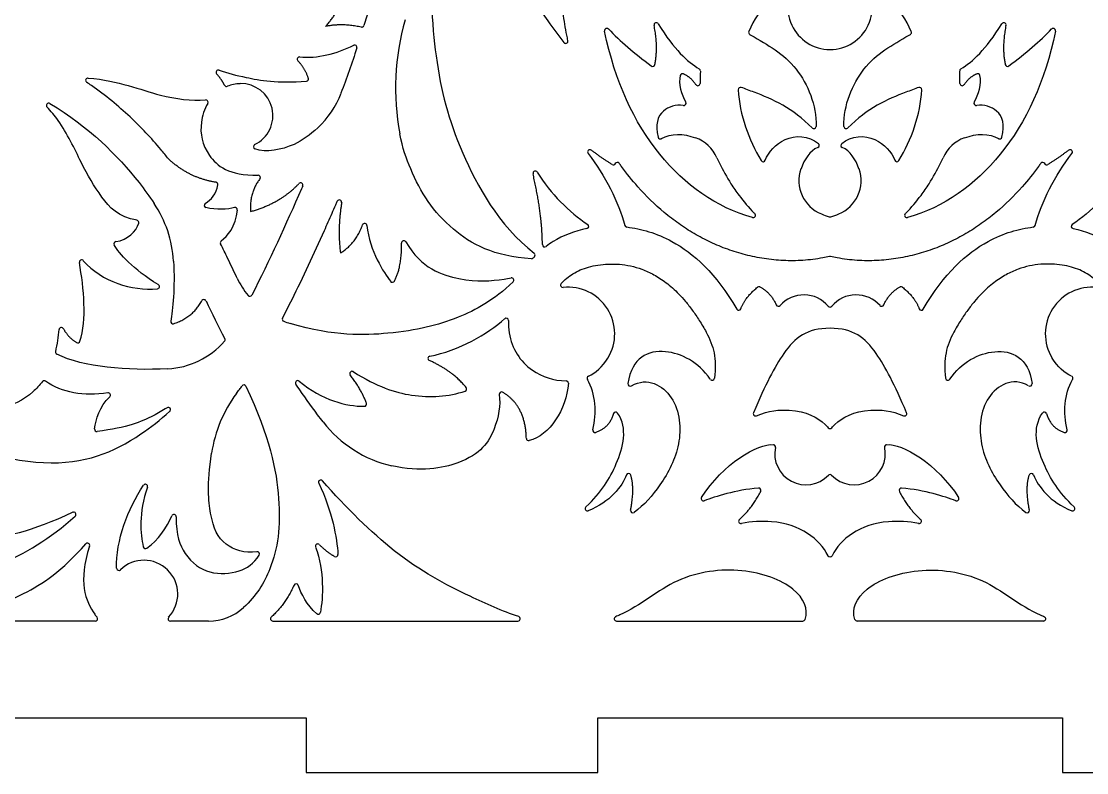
# Model space of a CAD drawing. Header units: millimetres. Extents: x -254 to 403, y -359 to 324.
# Drawn here: x -88.8 to 28.2, y -359 to -276.6 of the extents above; entities that cross this region are included whole.
import ezdxf

# ---------------------------------------------------------------- set-up
doc = ezdxf.new("R2010")
doc.units = ezdxf.units.MM
doc.header["$MEASUREMENT"] = 0
doc.layers.add('Layer 03', color=5, linetype='Continuous')

msp = doc.modelspace()

# ---------------------------------------------------------------- linework, layer by layer
at = {"layer": 'Layer 03'}
for p, q in [((-80.63, -342.37), (-95.74, -342.37)), ((-68.2, -342.37), (-72.4, -342.37)), ((-61.17, -342.37), (-34.25, -342.37)), ((-23.43, -342.37), (-2.97, -342.37)), ((23.43, -342.37), (2.97, -342.37)), ((-95, -353), (-57.5, -353)), ((-57.5, -353), (-57.5, -359)), ((-25.5, -359), (-25.5, -353)), ((-25.5, -353), (25.5, -353)), ((25.5, -353), (25.5, -359)), ((-57.5, -359), (-25.5, -359)), ((25.5, -359), (57.5, -359))]:
    msp.add_line(p, q, dxfattribs=at)
for centre, radius, start, end in [((0, -275.04), 4.63, 139.7104, 270), ((0, -275.04), 4.63, 270, 40.2896), ((-51.39, -276.98), 0.249, 258.3328, 343.2455), ((-20.35, -283.91), 27.34, 164.1206, 190.5282), ((-19.07, -276.98), 0.249, 31.6936, 191.4395), ((19.07, -276.98), 0.249, 348.5605, 148.3064), ((-24.5, -277.6), 0.249, 44.3078, 191.5733), ((-8.69, -277.8), 0.249, 155.7653, 239.1553), ((8.69, -277.8), 0.249, 300.8447, 24.2347), ((24.5, -277.6), 0.249, 348.4267, 135.6922), ((-52.16, -279.43), 0.249, 341.8768, 116.6619), ((-29.01, -278.75), 0.249, 218.0479, 11.8542), ((-58.23, -280.74), 0.249, 84.6385, 225.7364), ((-19.47, -281.28), 0.249, 233.527, 348.375), ((-14.48, -282.01), 0.249, 356.2907, 58.427), ((14.48, -282.01), 0.249, 121.573, 183.7093), ((19.47, -281.28), 0.249, 191.625, 306.473), ((-81.45, -283.05), 0.249, 84.9684, 235.8781), ((-67.14, -282.17), 0.249, 70.1707, 221.3219), ((-57.49, -282.9), 0.249, 274.0861, 17.2976), ((-16.2, -282.58), 0.249, 65.927, 164.7219), ((16.2, -282.58), 0.249, 15.2781, 114.073), ((-66.24, -283.48), 0.249, 206.7432, 292.1518), ((-64.67, -286.93), 3.52, 295.5446, 91.1794), ((-14.51, -283.39), 0.249, 213.4383, 0.6245), ((-9.83, -284.07), 0.249, 69.9271, 183.5774), ((9.83, -284.07), 0.249, 356.4226, 110.0729), ((14.51, -283.39), 0.249, 179.3755, 326.5617), ((-68.52, -285.45), 0.249, 329.4012, 94.407), ((-63, -280.95), 9.97, 312.7727, 339.3597), ((-85.76, -285.82), 0.249, 59.1772, 223.7661), ((-16.05, -285.57), 0.249, 259.4618, 28.054), ((16.05, -285.57), 0.249, 151.946, 280.5382), ((-1.78, -288.11), 0.249, 224.2574, 358.554), ((1.78, -288.11), 0.249, 181.446, 315.7426), ((-18.63, -289.24), 0.249, 193.6468, 301.2504), ((-16.18, -293.24), 4.13, 24.1815, 69.8421), ((16.18, -293.24), 4.13, 110.1579, 155.8185), ((18.63, -289.24), 0.249, 238.7496, 346.3532), ((-63.04, -290.33), 0.249, 115.5446, 250.0047), ((-26.36, -290.91), 0.249, 53.1563, 217.4842), ((-1.44, -290.19), 0.249, 294.9871, 49.0276), ((1.44, -290.19), 0.249, 130.9724, 245.0129), ((26.36, -290.91), 0.249, 322.5158, 126.8437), ((-23.78, -292.08), 0.249, 237.7659, 333.8617), ((-23.34, -292.3), 0.249, 35.2235, 153.8617), ((-7.34, -291.73), 0.249, 211.4762, 338.7939), ((7.34, -291.73), 0.249, 201.2061, 328.5238), ((23.34, -292.3), 0.249, 26.1383, 144.7765), ((23.78, -292.08), 0.249, 206.1383, 302.2341), ((-62.77, -293.71), 0.249, 321.6064, 90.9324), ((-32.35, -293.25), 0.249, 31.4474, 192.8096), ((0.53, -294.06), 3.94, 160.65, 247.9042), ((-0.53, -294.06), 3.94, 292.0958, 19.35), ((-67.43, -294.49), 0.249, 351.6649, 81.2953), ((-58.11, -294.55), 0.249, 336.3564, 136.7913), ((-84.65, -303.62), 12.62, 3.3663, 34.0235), ((-68.44, -296.77), 0.249, 121.4789, 255.58), ((-65.3, -297.26), 0.249, 354.703, 104.5004), ((-53.85, -296.42), 0.249, 350.674, 156.3543), ((-8.44, -297.86), 0.249, 254.6959, 44.4622), ((0, -297.79), 0.249, 252.0629, 287.9371), ((8.44, -297.86), 0.249, 135.5378, 285.3041), ((-76.1, -298.66), 0.249, 343.2535, 80.6743), ((-51.07, -299), 0.249, 6.1784, 159.1622), ((-26.73, -299.07), 0.249, 281.2733, 55.784), ((-22.28, -298.9), 0.249, 195.0154, 263.344), ((22.28, -298.9), 0.249, 276.656, 344.9846), ((26.73, -299.07), 0.249, 124.216, 258.7267), ((-78.36, -300.99), 0.249, 97.5375, 211.2042), ((-66.67, -300.87), 0.249, 124.5462, 206.3341), ((-46.79, -300.9), 0.249, 30.188, 181.7027), ((-31.32, -301.08), 0.249, 180.0861, 306.949), ((-82.14, -303), 0.249, 41.7544, 190.058), ((-32.75, -302.37), 0.249, 266.9993, 317.3522), ((-32.62, -302.23), 0.249, 316.3184, 52.0195), ((0, -302.62), 0.249, 76.908, 103.092), ((-56.59, -300.7), 9.41, 205.5041, 219.2279), ((-48.03, -304.96), 0.249, 218.0975, 332.2007), ((-34.96, -304.98), 0.249, 313.8145, 100.8403), ((-73.85, -305.67), 0.249, 275.0917, 59.3932), ((-29.33, -305.52), 0.249, 137.3695, 276.0361), ((-28.76, -310.87), 5.13, 328.7811, 96.0361), ((-7.81, -305.94), 0.249, 63.2018, 128.9373), ((7.81, -305.94), 0.249, 51.0627, 116.7982), ((28.76, -310.87), 5.13, 83.9639, 211.2189), ((-68.72, -307.34), 0.249, 25.6012, 151.4227), ((-63.68, -306.49), 0.249, 219.2279, 332.7568), ((-2.87, -310.11), 3.52, 40.4288, 138.0007), ((2.87, -310.11), 3.52, 41.9993, 139.5712), ((-10.02, -308.03), 0.249, 210.2193, 340.0784), ((-5.67, -307.59), 0.249, 204.6387, 318.0007), ((0, -307.67), 0.249, 220.4288, 319.5712), ((5.67, -307.59), 0.249, 221.9993, 335.3613), ((10.02, -308.03), 0.249, 199.9216, 329.7807), ((-72.12, -309.51), 0.249, 170.3959, 288.0769), ((-59.87, -309.25), 0.249, 152.3924, 248.9894), ((-56.59, -300.7), 9.41, 248.9894, 253.6289), ((-35.54, -309.39), 0.249, 359.4786, 132.2026), ((-84.36, -310.42), 0.249, 28.9395, 175.6326), ((-82.57, -311.6), 0.249, 238.186, 341.8755), ((-73.14, -305.83), 8.88, 272.8379, 318.7836), ((-66.65, -311.52), 0.249, 318.7836, 27.572), ((-84.75, -312.89), 0.249, 166.7261, 244.1809), ((-43.88, -313.55), 0.249, 100.5024, 245.4599), ((-52.46, -315.22), 0.249, 57.7394, 217.5683), ((-26.42, -315.74), 0.249, 115.2306, 210.2226), ((26.42, -315.74), 0.249, 329.7774, 64.7694), ((-86.24, -316.25), 0.249, 54.2716, 142.4284), ((-64.33, -316.72), 0.249, 25.3216, 144.6522), ((-58.42, -316.24), 0.249, 49.9484, 214.0094), ((-40.13, -316.91), 0.249, 288.8194, 38.5756), ((-28.97, -316.27), 0.249, 355.5233, 89.3951), ((-21.93, -316.36), 0.249, 171.9295, 300.5045), ((-12.93, -315.7), 0.249, 214.8105, 353.061), ((12.93, -315.7), 0.249, 186.939, 325.1895), ((21.93, -316.36), 0.249, 239.4955, 8.0705), ((-79.23, -317.58), 0.249, 314.2582, 99.3415), ((-53.57, -326.07), 14.46, 143.2461, 171.529), ((-36.06, -317.49), 0.249, 60.1965, 188.9844), ((-72.63, -319.18), 0.249, 312.2931, 122.8333), ((-51.11, -318.56), 0.249, 270.1372, 21.0743), ((-23.52, -319.69), 0.249, 34.2195, 162.9374), ((-8.17, -319.62), 0.249, 156.8735, 293.4117), ((8.17, -319.62), 0.249, 246.5883, 23.1265), ((23.52, -319.69), 0.249, 17.0626, 145.7805), ((-80.47, -321.33), 0.249, 171.733, 276.904), ((-45.19, -312.47), 13.19, 217.6536, 257.2877), ((-25.79, -321.44), 0.249, 166.0672, 287.0229), ((0, -321.01), 0.249, 219.4671, 320.5329), ((25.79, -321.44), 0.249, 252.9771, 13.9328), ((-33.08, -322.33), 0.249, 181.5324, 283.9257), ((-6.24, -323.27), 0.249, 348.2509, 84.1576), ((-2.65, -324.01), 3.42, 168.2509, 316.2655), ((2.65, -324.01), 3.42, 223.7345, 11.7491), ((6.24, -323.27), 0.249, 95.8424, 191.7491), ((-22.11, -326.42), 0.249, 17.857, 159.0254), ((22.11, -326.42), 0.249, 20.9746, 162.143), ((-75.15, -327.61), 0.249, 341.044, 146.8043), ((-55.89, -327.15), 0.249, 41.1939, 205.9596), ((0, -326.55), 0.249, 43.7345, 136.2655), ((-7.83, -328.03), 0.249, 332.5465, 94.4643), ((7.83, -328.03), 0.249, 85.5357, 207.4535), ((-13.89, -328.95), 0.249, 147.5852, 290.7435), ((13.89, -328.95), 0.249, 249.2565, 32.4148), ((-83.01, -330.67), 0.249, 312.2955, 115.1684), ((-72.01, -330.93), 0.249, 358.5864, 155.706), ((-26.62, -330.03), 0.249, 134.5606, 291.0787), ((-21.64, -330.25), 0.249, 168.7249, 305.307), ((21.64, -330.25), 0.249, 234.693, 11.2751), ((26.62, -330.03), 0.249, 248.9213, 45.4394), ((-9.78, -331.42), 0.249, 131.2508, 281.8946), ((9.78, -331.42), 0.249, 258.1054, 48.7492), ((-81.5, -334.06), 0.249, 341.4777, 138.9445), ((-75.13, -334.17), 0.249, 193.6636, 303.8977), ((-56.23, -334.16), 0.249, 45.0314, 199.9798), ((-62.86, -335.01), 0.249, 327.8965, 100.0737), ((-54.26, -335.08), 0.249, 239.445, 3.3715), ((0, -335.09), 0.249, 206.2302, 333.7698), ((-78.05, -336.57), 0.249, 181.6364, 314.072), ((-75.3, -339.41), 3.71, 316.9076, 134.072), ((-58.6, -338.53), 0.249, 18.1806, 156.4455), ((-68.2, -336.66), 5.71, 270, 312.2163), ((-56.17, -341.37), 0.249, 229.0544, 350.3921), ((-80.63, -342.12), 0.249, 270, 39.8373), ((-72.4, -342.12), 0.249, 136.9076, 270), ((-61.17, -342.12), 0.249, 132.1965, 270), ((-34.25, -342.12), 0.249, 270, 71.8189), ((-23.43, -342.12), 0.249, 111.6263, 270), ((-2.97, -342.12), 0.249, 270, 341.2176), ((2.97, -342.12), 0.249, 198.7824, 270), ((23.43, -342.12), 0.249, 270, 68.3737)]:
    msp.add_arc(centre, radius, start, end, dxfattribs=at)
for points, knots in [([(-31.78, -233.58), (-33.88, -237.19), (-37.03, -245.86), (-37.66, -255.7), (-36.04, -267.76), (-32.39, -274.77), (-29.8, -278.14), (-29.21, -278.9)], [953.594856, 953.594856, 953.594856, 953.594856, 963.194583, 974.249791, 985.305, 996.360208, 999.710674, 999.710674, 999.710674, 999.710674]), ([(-41.58, -242.99), (-43.46, -247.66), (-46.84, -259.36), (-49.32, -270.95), (-51.15, -277.05)], [1693.864009, 1693.864009, 1693.864009, 1693.864009, 1706.648406, 1724.355523, 1724.355523, 1724.355523, 1724.355523]), ([(-43.42, -265.82), (-44.01, -272.72), (-43.34, -281.84), (-41.24, -289.97), (-36.43, -298.93), (-32.46, -302.03)], [1032.768776, 1032.768776, 1032.768776, 1032.768776, 1045.552162, 1060.416678, 1074.336084, 1074.336084, 1074.336084, 1074.336084]), ([(-28.77, -278.7), (-28.79, -278.6), (-28.97, -277.7), (-29.43, -275.11), (-29.74, -272.1), (-29.85, -269.89), (-29.87, -269.39)], [1000.38178, 1000.38178, 1000.38178, 1000.38178, 1000.692973, 1003.152785, 1008.295262, 1009.800464, 1009.800464, 1009.800464, 1009.800464]), ([(-8.51, -298.1), (-12.48, -297.01), (-19.54, -291.94), (-23.6, -283.21), (-24.74, -277.65)], [937.201544, 937.201544, 937.201544, 937.201544, 950.437409, 964.233395, 964.233395, 964.233395, 964.233395]), ([(-8.82, -278.01), (-8.77, -278.04), (-6.88, -279.16), (-3.5, -280.92), (-1.47, -285.79), (-1.53, -288.11)], [1780.878906, 1780.878906, 1780.878906, 1780.878906, 1781.080769, 1788.961871, 1796.232401, 1796.232401, 1796.232401, 1796.232401]), ([(1.53, -288.11), (1.47, -285.79), (3.5, -280.92), (6.88, -279.16), (8.77, -278.04), (8.82, -278.01)], [1869.917795, 1869.917795, 1869.917795, 1869.917795, 1877.188324, 1885.069427, 1885.271291, 1885.271291, 1885.271291, 1885.271291]), ([(24.74, -277.65), (23.6, -283.21), (19.54, -291.94), (12.48, -297.01), (8.51, -298.1)], [932.250439, 932.250439, 932.250439, 932.250439, 946.046425, 959.282291, 959.282291, 959.282291, 959.282291]), ([(-81.43, -282.8), (-77.99, -283.1), (-74.11, -284.82), (-70.09, -285.32), (-68.54, -285.2)], [1069.815396, 1069.815396, 1069.815396, 1069.815396, 1077.507056, 1083.251902, 1083.251902, 1083.251902, 1083.251902]), ([(-67.06, -281.93), (-66.09, -282.28), (-64.05, -282.8), (-60.64, -283.38), (-57.48, -283.15)], [650.539144, 650.539144, 650.539144, 650.539144, 654.670377, 660.165771, 660.165771, 660.165771, 660.165771]), ([(-72.61, -291.68), (-72.88, -291.33), (-74.19, -289.71), (-76.24, -287.54), (-78.85, -285.25), (-80.47, -284.03), (-81.41, -283.38), (-81.59, -283.26)], [1056.746047, 1056.746047, 1056.746047, 1056.746047, 1058.065338, 1063.036141, 1065.717148, 1068.509555, 1069.156928, 1069.156928, 1069.156928, 1069.156928]), ([(-1.96, -288.28), (-4.07, -286.11), (-6.94, -284.86), (-9.29, -284), (-9.75, -283.83)], [1796.818381, 1796.818381, 1796.818381, 1796.818381, 1804.24219, 1806.149303, 1806.149303, 1806.149303, 1806.149303]), ([(9.75, -283.83), (9.29, -284), (6.94, -284.86), (4.07, -286.11), (1.96, -288.28)], [1860.000894, 1860.000894, 1860.000894, 1860.000894, 1861.908007, 1869.331816, 1869.331816, 1869.331816, 1869.331816]), ([(-76.06, -298.41), (-78.12, -298.07), (-80.12, -295.83), (-82.14, -292.3), (-84.01, -288.24), (-85.52, -286.43), (-85.94, -285.99)], [1267.860199, 1267.860199, 1267.860199, 1267.860199, 1272.606218, 1277.547217, 1282.488216, 1284.33903, 1284.33903, 1284.33903, 1284.33903]), ([(-85.63, -285.6), (-81.34, -288.16), (-77.42, -292.04), (-74.69, -295.8), (-74.19, -296.56)], [1285.057184, 1285.057184, 1285.057184, 1285.057184, 1293.568418, 1295.719624, 1295.719624, 1295.719624, 1295.719624]), ([(-68.3, -285.58), (-68.69, -286.23), (-69.29, -288.27), (-68.7, -291.26), (-66, -293.51), (-62.77, -293.46)], [1083.797342, 1083.797342, 1083.797342, 1083.797342, 1086.889341, 1092.577015, 1097.954816, 1097.954816, 1097.954816, 1097.954816]), ([(-16.1, -285.82), (-16.9, -285.67), (-18.69, -286.27), (-19.22, -287.88), (-18.87, -289.3)], [914.819159, 914.819159, 914.819159, 914.819159, 917.64769, 920.947434, 920.947434, 920.947434, 920.947434]), ([(18.87, -289.3), (19.22, -287.88), (18.69, -286.27), (16.9, -285.67), (16.1, -285.82)], [975.5364, 975.5364, 975.5364, 975.5364, 978.836145, 981.664676, 981.664676, 981.664676, 981.664676]), ([(-56.23, -288.27), (-57.09, -289.06), (-58.97, -290.46), (-61.89, -291.02), (-63.13, -290.57)], [680.214436, 680.214436, 680.214436, 680.214436, 683.649943, 688.504461, 688.504461, 688.504461, 688.504461]), ([(-32.76, -302.62), (-36.9, -302.4), (-42.38, -299.35), (-45.51, -294.43), (-46.92, -290.48), (-47.23, -288.91)], [1075.199688, 1075.199688, 1075.199688, 1075.199688, 1084.926139, 1096.240071, 1101.103337, 1101.103337, 1101.103337, 1101.103337]), ([(-7.11, -291.82), (-6.76, -290.92), (-5.11, -289.05), (-2.37, -289.06), (-1.28, -290)], [1814.081964, 1814.081964, 1814.081964, 1814.081964, 1817.885252, 1822.026, 1822.026, 1822.026, 1822.026]), ([(1.28, -290), (2.37, -289.06), (5.11, -289.05), (6.76, -290.92), (7.11, -291.82)], [1844.124196, 1844.124196, 1844.124196, 1844.124196, 1848.264945, 1852.068233, 1852.068233, 1852.068233, 1852.068233]), ([(-0.06, -302.37), (-0.3, -302.43), (-1.26, -302.63), (-2.95, -302.84), (-5.11, -302.86), (-7.22, -302.65), (-9.27, -302.23), (-11.24, -301.62), (-13.12, -300.84), (-14.92, -299.89), (-16.62, -298.8), (-18.75, -297.15), (-20.88, -295.07), (-22.41, -293.17), (-23.05, -292.28), (-23.13, -292.16)], [1656.305808, 1656.305808, 1656.305808, 1656.305808, 1657.053916, 1659.263895, 1661.42965, 1663.555876, 1665.646786, 1667.7104, 1669.755777, 1671.788624, 1673.814618, 1675.838558, 1679.897448, 1682.75053, 1683.193458, 1683.193458, 1683.193458, 1683.193458]), ([(-12.41, -291.55), (-12.32, -291.75), (-11.86, -292.72), (-11.08, -294.12), (-9.82, -295.95), (-8.91, -297.02), (-8.29, -297.65), (-8.27, -297.68)], [929.077276, 929.077276, 929.077276, 929.077276, 929.725853, 932.328147, 933.885328, 936.424241, 936.548065, 936.548065, 936.548065, 936.548065]), ([(23.13, -292.16), (23.05, -292.28), (22.41, -293.17), (20.88, -295.07), (18.75, -297.15), (16.62, -298.8), (14.92, -299.89), (13.12, -300.84), (11.24, -301.62), (9.27, -302.23), (7.22, -302.65), (5.11, -302.86), (2.95, -302.84), (1.26, -302.63), (0.3, -302.43), (0.06, -302.37)], [1629.303909, 1629.303909, 1629.303909, 1629.303909, 1629.746836, 1632.599918, 1636.658808, 1638.682748, 1640.708742, 1642.741589, 1644.786966, 1646.850581, 1648.941491, 1651.067716, 1653.233471, 1655.44345, 1656.191558, 1656.191558, 1656.191558, 1656.191558]), ([(8.27, -297.68), (8.29, -297.65), (8.91, -297.02), (9.82, -295.95), (11.08, -294.12), (11.86, -292.72), (12.32, -291.75), (12.41, -291.55)], [959.935769, 959.935769, 959.935769, 959.935769, 960.059593, 962.598507, 964.155688, 966.757981, 967.406558, 967.406558, 967.406558, 967.406558]), ([(-57.88, -294.65), (-57.92, -294.75), (-59.66, -298.71), (-61.56, -302.92), (-63.46, -306.61)], [1109.746468, 1109.746468, 1109.746468, 1109.746468, 1110.037368, 1121.481082, 1121.481082, 1121.481082, 1121.481082]), ([(-60.09, -309.13), (-59.74, -308.46), (-58.76, -306.54), (-57.22, -303.34), (-55.78, -300.18), (-54.8, -297.96), (-54.33, -296.89), (-54.13, -296.45), (-54.08, -296.32)], [968.9466, 968.9466, 968.9466, 968.9466, 971.244345, 975.432826, 979.635428, 981.706664, 982.733222, 983.158452, 983.158452, 983.158452, 983.158452]), ([(-26.68, -299.31), (-28.04, -299.58), (-29.59, -300.18), (-30.92, -301.09), (-31.17, -301.28)], [267.108673, 267.108673, 267.108673, 267.108673, 271.832716, 272.965768, 272.965768, 272.965768, 272.965768]), ([(-22.31, -299.14), (-20.72, -299.33), (-16.7, -300.48), (-12.54, -304.2), (-10.24, -308.15)], [1696.841779, 1696.841779, 1696.841779, 1696.841779, 1701.734212, 1708.617695, 1708.617695, 1708.617695, 1708.617695]), ([(10.24, -308.15), (12.54, -304.2), (16.7, -300.48), (20.72, -299.33), (22.31, -299.14)], [1603.879671, 1603.879671, 1603.879671, 1603.879671, 1610.763154, 1615.655587, 1615.655587, 1615.655587, 1615.655587]), ([(26.68, -299.31), (28.04, -299.58), (29.59, -300.18), (30.92, -301.09), (31.17, -301.28)], [267.108673, 267.108673, 267.108673, 267.108673, 271.832716, 272.965768, 272.965768, 272.965768, 272.965768]), ([(-65.08, -304.75), (-65.1, -304.71), (-65.45, -303.98), (-66.04, -302.72), (-66.63, -301.51), (-66.89, -300.98)], [1124.238186, 1124.238186, 1124.238186, 1124.238186, 1124.395563, 1126.667217, 1128.444022, 1128.444022, 1128.444022, 1128.444022]), ([(-46.57, -300.77), (-44.88, -303.68), (-40.01, -305.3), (-36.94, -305.04), (-35.26, -304.78), (-35, -304.73)], [1007.570686, 1007.570686, 1007.570686, 1007.570686, 1013.56253, 1020.227052, 1021.425576, 1021.425576, 1021.425576, 1021.425576]), ([(-29.51, -305.35), (-29.13, -304.94), (-28.46, -304.38), (-27.4, -303.83), (-26.48, -303.51), (-25.45, -303.29), (-24.32, -303.19), (-23.11, -303.21), (-21.87, -303.39), (-20.59, -303.77), (-19.52, -304.26), (-18.65, -304.78), (-17.97, -305.26), (-17.27, -305.83), (-16.56, -306.51), (-15.83, -307.33), (-15.08, -308.29), (-14.31, -309.42), (-12.86, -311.87), (-12.42, -313.53), (-12.69, -315.73)], [1507.387089, 1507.387089, 1507.387089, 1507.387089, 1509.082092, 1509.990116, 1510.956811, 1512.009419, 1513.164512, 1514.380805, 1515.624385, 1516.936929, 1518.379905, 1519.162916, 1519.992585, 1520.889375, 1521.873935, 1522.966951, 1524.187349, 1525.553393, 1527.081314, 1532.760268, 1532.760268, 1532.760268, 1532.760268]), ([(29.51, -305.35), (29.13, -304.94), (28.46, -304.38), (27.4, -303.83), (26.48, -303.51), (25.45, -303.29), (24.32, -303.19), (23.11, -303.21), (21.87, -303.39), (20.59, -303.77), (19.52, -304.26), (18.65, -304.78), (17.97, -305.26), (17.27, -305.83), (16.56, -306.51), (15.83, -307.33), (15.08, -308.29), (14.31, -309.42), (12.86, -311.87), (12.42, -313.53), (12.69, -315.73)], [1507.387089, 1507.387089, 1507.387089, 1507.387089, 1509.082092, 1509.990116, 1510.956811, 1512.009419, 1513.164512, 1514.380805, 1515.624385, 1516.936929, 1518.379905, 1519.162916, 1519.992585, 1520.889375, 1521.873935, 1522.966951, 1524.187349, 1525.553393, 1527.081314, 1532.760268, 1532.760268, 1532.760268, 1532.760268]), ([(-34.78, -305.16), (-36.9, -307.19), (-41.2, -309.51), (-47.03, -310.9), (-54.35, -311.16), (-59.24, -309.73)], [1022.067097, 1022.067097, 1022.067097, 1022.067097, 1031.34974, 1042.144257, 1050.731294, 1050.731294, 1050.731294, 1050.731294]), ([(-35.29, -309.39), (-35.3, -309.86), (-35.14, -312.15), (-33.37, -314.97), (-30.31, -316.01), (-28.97, -316.02)], [1378.621201, 1378.621201, 1378.621201, 1378.621201, 1380.409516, 1387.586503, 1392.982191, 1392.982191, 1392.982191, 1392.982191]), ([(0, -310.25), (-2.57, -310.25), (-4.89, -312.11), (-7.09, -316.45), (-8.4, -319.52)], [526.214937, 526.214937, 526.214937, 526.214937, 534.248079, 540.904757, 540.904757, 540.904757, 540.904757]), ([(8.4, -319.52), (7.09, -316.45), (4.89, -312.11), (2.57, -310.25), (0, -310.25)], [511.525117, 511.525117, 511.525117, 511.525117, 518.181794, 526.214937, 526.214937, 526.214937, 526.214937]), ([(-13.14, -315.84), (-14.44, -313.97), (-18.17, -311.97), (-21.76, -313.38), (-22.18, -316.32)], [1533.3635, 1533.3635, 1533.3635, 1533.3635, 1540.166339, 1547.199503, 1547.199503, 1547.199503, 1547.199503]), ([(13.14, -315.84), (14.44, -313.97), (18.17, -311.97), (21.76, -313.38), (22.18, -316.32)], [1533.3635, 1533.3635, 1533.3635, 1533.3635, 1540.166339, 1547.199503, 1547.199503, 1547.199503, 1547.199503]), ([(-52.33, -315.01), (-49.7, -316.67), (-45.65, -318.02), (-41.85, -317.75), (-40.05, -317.14)], [1348.507392, 1348.507392, 1348.507392, 1348.507392, 1355.008869, 1362.263955, 1362.263955, 1362.263955, 1362.263955]), ([(-21.8, -316.57), (-20.03, -315.53), (-16.55, -317.57), (-16.19, -323.16), (-18.39, -327.33), (-20.41, -329.68), (-21.5, -330.45)], [1435.220587, 1435.220587, 1435.220587, 1435.220587, 1440.385504, 1445.967622, 1451.54974, 1456.383451, 1456.383451, 1456.383451, 1456.383451]), ([(21.8, -316.57), (20.03, -315.53), (16.55, -317.57), (16.19, -323.16), (18.39, -327.33), (20.41, -329.68), (21.5, -330.45)], [1435.220587, 1435.220587, 1435.220587, 1435.220587, 1440.385504, 1445.967622, 1451.54974, 1456.383451, 1456.383451, 1456.383451, 1456.383451]), ([(-86.44, -316.1), (-86.75, -316.5), (-87.94, -317.75), (-89.73, -318.9), (-91.69, -318.9)], [1544.117496, 1544.117496, 1544.117496, 1544.117496, 1545.942266, 1550.345991, 1550.345991, 1550.345991, 1550.345991]), ([(-65.16, -317.42), (-65.05, -317.27), (-64.84, -316.99), (-64.63, -316.71), (-64.54, -316.57)], [1508.907849, 1508.907849, 1508.907849, 1508.907849, 1509.464452, 1509.965291, 1509.965291, 1509.965291, 1509.965291]), ([(-64.11, -316.61), (-61.5, -322.13), (-59.97, -329.68), (-60.84, -336.12), (-62.98, -339.63), (-64.36, -340.89)], [1510.485969, 1510.485969, 1510.485969, 1510.485969, 1520.038589, 1529.8118, 1536.675155, 1536.675155, 1536.675155, 1536.675155]), ([(-55.64, -320.53), (-55.84, -320.27), (-56.82, -318.98), (-57.81, -317.59), (-58.58, -316.45), (-58.63, -316.38)], [1439.940235, 1439.940235, 1439.940235, 1439.940235, 1440.932998, 1444.809746, 1445.075109, 1445.075109, 1445.075109, 1445.075109]), ([(-101.52, -317.8), (-96.61, -323.14), (-84.85, -326.47), (-77.56, -323.43), (-73.51, -320.32), (-72.46, -319.36)], [1480.15274, 1480.15274, 1480.15274, 1480.15274, 1497.763518, 1515.65809, 1521.95843, 1521.95843, 1521.95843, 1521.95843]), ([(-36.31, -317.53), (-36.12, -318.67), (-36.68, -321.58), (-38.9, -324.97), (-44.95, -326.05), (-48.09, -325.34)], [1410.11153, 1410.11153, 1410.11153, 1410.11153, 1417.205153, 1425.361654, 1430.778979, 1430.778979, 1430.778979, 1430.778979]), ([(-72.77, -318.97), (-73.27, -319.3), (-74.94, -320.24), (-77.12, -321.17), (-80.44, -321.57)], [1522.702552, 1522.702552, 1522.702552, 1522.702552, 1525.069146, 1530.910084, 1530.910084, 1530.910084, 1530.910084]), ([(-8.07, -319.85), (-6.75, -319.28), (-3.3, -318.98), (-1.14, -320.12), (-0.29, -321.05), (-0.19, -321.17)], [493.662796, 493.662796, 493.662796, 493.662796, 496.40961, 501.342234, 502.075585, 502.075585, 502.075585, 502.075585]), ([(0.19, -321.17), (0.29, -321.05), (1.14, -320.12), (3.3, -318.98), (6.75, -319.28), (8.07, -319.85)], [502.516568, 502.516568, 502.516568, 502.516568, 503.249918, 508.182542, 510.929356, 510.929356, 510.929356, 510.929356]), ([(-26.79, -329.85), (-25.12, -328.21), (-23.19, -325.28), (-22.16, -321.24), (-23.31, -319.55)], [1468.44354, 1468.44354, 1468.44354, 1468.44354, 1474.507567, 1480.925514, 1480.925514, 1480.925514, 1480.925514]), ([(26.79, -329.85), (25.12, -328.21), (23.19, -325.28), (22.16, -321.24), (23.31, -319.55)], [1468.44354, 1468.44354, 1468.44354, 1468.44354, 1474.507567, 1480.925514, 1480.925514, 1480.925514, 1480.925514]), ([(-62.91, -334.76), (-64.24, -335), (-66.84, -334.07), (-67.99, -331.54), (-68.4, -327.46), (-67.87, -323.94)], [1484.60028, 1484.60028, 1484.60028, 1484.60028, 1490.341134, 1496.851127, 1501.742516, 1501.742516, 1501.742516, 1501.742516]), ([(-34.17, -341.88), (-35.97, -341.29), (-40.58, -339.22), (-47.17, -335.78), (-53.11, -329.95), (-55.7, -326.98)], [1011.819911, 1011.819911, 1011.819911, 1011.819911, 1018.18295, 1028.21268, 1036.881183, 1036.881183, 1036.881183, 1036.881183]), ([(-104.34, -332.71), (-104.44, -334.46), (-102.48, -337.41), (-98.05, -338.18), (-91.93, -336.97), (-85.57, -333.33), (-82.84, -330.85)], [506.775691, 506.775691, 506.775691, 506.775691, 512.598529, 520.414283, 528.230038, 535.082616, 535.082616, 535.082616, 535.082616]), ([(-83.11, -330.44), (-87.67, -332.58), (-94.02, -333.99), (-100.4, -333.56), (-103.69, -332.59), (-104.01, -332.49)], [482.979579, 482.979579, 482.979579, 482.979579, 493.484569, 505.035394, 506.319906, 506.319906, 506.319906, 506.319906]), ([(-71.76, -330.94), (-71.81, -332.97), (-70.79, -335.5), (-68.17, -337.36), (-64.82, -337.11), (-63.26, -336.11), (-62.65, -335.14)], [1468.541888, 1468.541888, 1468.541888, 1468.541888, 1471.894623, 1476.134674, 1480.374726, 1484.023548, 1484.023548, 1484.023548, 1484.023548]), ([(-0.22, -335.2), (-0.68, -334.26), (-2.3, -332.47), (-5.78, -331.3), (-8.66, -331.44), (-9.73, -331.66)], [1019.600238, 1019.600238, 1019.600238, 1019.600238, 1023.144238, 1026.963276, 1029.594331, 1029.594331, 1029.594331, 1029.594331]), ([(9.73, -331.66), (8.66, -331.44), (5.78, -331.3), (2.3, -332.47), (0.68, -334.26), (0.22, -335.2)], [1009.049648, 1009.049648, 1009.049648, 1009.049648, 1011.680703, 1015.499741, 1019.043741, 1019.043741, 1019.043741, 1019.043741]), ([(-95.79, -341.88), (-95.64, -341.84), (-93.31, -341.28), (-88.85, -339.93), (-84.26, -336.85), (-81.69, -333.9)], [420.600766, 420.600766, 420.600766, 420.600766, 421.057311, 427.716065, 433.656435, 433.656435, 433.656435, 433.656435]), ([(-81.26, -334.14), (-82.56, -338.01), (-81.65, -340.42), (-80.53, -341.85), (-80.44, -341.96)], [398.199887, 398.199887, 398.199887, 398.199887, 403.673151, 404.138569, 404.138569, 404.138569, 404.138569]), ([(-2.73, -342.2), (-2.35, -341.06), (-3.39, -338.6), (-9.42, -336.3), (-17.08, -337.27), (-20.87, -340.78), (-23.38, -341.83), (-23.53, -341.89)], [498.397584, 498.397584, 498.397584, 498.397584, 507.952452, 517.982182, 528.011911, 538.04164, 538.676694, 538.676694, 538.676694, 538.676694]), ([(2.73, -342.2), (2.35, -341.06), (3.39, -338.6), (9.42, -336.3), (17.08, -337.27), (20.87, -340.78), (23.38, -341.83), (23.53, -341.89)], [498.397584, 498.397584, 498.397584, 498.397584, 507.952452, 517.982182, 528.011911, 538.04164, 538.676694, 538.676694, 538.676694, 538.676694])]:
    msp.add_open_spline(points, degree=3, knots=knots, dxfattribs=at)
for points, degree in [([(-3.86, -271.67), (-5.91, -272.96), (-7.77, -275.15), (-8.92, -277.69)], 3), ([(8.92, -277.69), (7.77, -275.15), (5.91, -272.96), (3.86, -271.67)], 3), ([(-55.37, -277.15), (-54.23, -275.91), (-54.01, -274.96)], 2), ([(-51.44, -277.22), (-53.65, -276.76), (-55.37, -277.15)], 2), ([(-19.23, -281.33), (-18.83, -279.41), (-19.31, -277.03)], 2), ([(-18.86, -276.85), (-17.07, -279.74), (-15.68, -280.98), (-14.35, -281.8)], 3), ([(14.35, -281.8), (15.68, -280.98), (17.07, -279.74), (18.86, -276.85)], 3), ([(19.31, -277.03), (18.83, -279.41), (19.23, -281.33)], 2), ([(-24.32, -277.42), (-23.03, -278.74), (-21.49, -280.1), (-19.62, -281.48)], 3), ([(19.62, -281.48), (21.49, -280.1), (23.03, -278.74), (24.32, -277.42)], 3), ([(-58.21, -280.49), (-56.29, -280.67), (-54.16, -280.15), (-52.27, -279.2)], 3), ([(-51.93, -279.5), (-52.48, -281.19), (-53.06, -282.83), (-53.68, -284.47)], 3), ([(-57.26, -282.83), (-57.61, -281.7), (-58.41, -280.92)], 2), ([(-66.46, -283.59), (-66.78, -282.95), (-67.33, -282.33)], 2), ([(-16.44, -282.51), (-16.68, -283.42), (-16.28, -284.61), (-15.83, -285.46)], 3), ([(-14.72, -283.53), (-15.25, -282.73), (-16.09, -282.35)], 2), ([(-14.23, -282.03), (-14.26, -282.48), (-14.27, -282.93), (-14.26, -283.39)], 3), ([(14.26, -283.39), (14.27, -282.93), (14.26, -282.48), (14.23, -282.03)], 3), ([(16.09, -282.35), (15.25, -282.73), (14.72, -283.53)], 2), ([(15.83, -285.46), (16.28, -284.61), (16.68, -283.42), (16.44, -282.51)], 3), ([(-64.74, -283.42), (-65.24, -283.43), (-65.72, -283.54), (-66.14, -283.71)], 3), ([(-10.08, -284.08), (-9.91, -286.84), (-8.96, -289.57), (-7.56, -291.86)], 3), ([(7.56, -291.86), (8.96, -289.57), (9.91, -286.84), (10.08, -284.08)], 3), ([(-18.5, -289.45), (-17.47, -288.83), (-16.11, -288.87), (-14.75, -289.36)], 3), ([(14.75, -289.36), (16.11, -288.87), (17.47, -288.83), (18.5, -289.45)], 3), ([(-26.55, -291.07), (-24.69, -293.49), (-23.21, -296.42), (-22.52, -298.96)], 3), ([(-23.92, -292.29), (-25.09, -291.55), (-26.21, -290.71)], 2), ([(-1.34, -290.41), (-2.2, -290.81), (-2.81, -291.71), (-3.18, -292.76)], 3), ([(3.18, -292.76), (2.81, -291.71), (2.2, -290.81), (1.34, -290.41)], 3), ([(22.52, -298.96), (23.21, -296.42), (24.69, -293.49), (26.55, -291.07)], 3), ([(26.21, -290.71), (25.09, -291.55), (23.92, -292.29)], 2), ([(-67.39, -294.24), (-70.32, -293.79), (-72.61, -291.68)], 2), ([(-31.57, -301.08), (-31.57, -297.8), (-32.6, -293.31)], 2), ([(-32.14, -293.12), (-30.68, -295.52), (-28.63, -297.48), (-26.59, -298.86)], 3), ([(32.14, -293.12), (30.68, -295.52), (28.63, -297.48), (26.59, -298.86)], 3), ([(-68.57, -296.55), (-67.97, -296.18), (-67.32, -295.48), (-67.18, -294.52)], 3), ([(-62.57, -293.86), (-63.72, -295.3), (-63.61, -297.45)], 2), ([(-63.61, -297.45), (-60.31, -296.53), (-58.29, -294.38)], 2), ([(-65.36, -297.02), (-66.1, -297.21), (-67.33, -297.31), (-68.51, -297.01)], 3), ([(-53.6, -296.46), (-54.08, -299.36), (-53.73, -301.99)], 2), ([(-66.81, -300.66), (-66.15, -300.2), (-65.22, -299.09), (-65.05, -297.28)], 3), ([(-0.95, -297.71), (-0.66, -297.83), (-0.37, -297.93), (-0.08, -298.03)], 3), ([(0.08, -298.03), (0.37, -297.93), (0.66, -297.83), (0.95, -297.71)], 3), ([(-78.39, -300.74), (-77.09, -300.57), (-76.13, -299.63), (-75.86, -298.73)], 3), ([(-53.73, -301.99), (-52.1, -301.01), (-51.3, -298.91)], 2), ([(-50.82, -298.98), (-50.51, -301.82), (-48.99, -304.13), (-48.22, -305.11)], 3), ([(-73.73, -305.45), (-76.53, -303.8), (-78.02, -302.02), (-78.57, -301.11)], 3), ([(-47.81, -305.07), (-46.96, -303.47), (-47.04, -300.9)], 2), ([(-81.96, -302.84), (-79.89, -305.15), (-76.66, -306.17), (-73.83, -305.92)], 3), ([(-32.44, -302.4), (-32.48, -302.45), (-32.52, -302.49), (-32.56, -302.54)], 3), ([(-82.33, -311.68), (-81.56, -309.33), (-81.89, -305.89), (-82.39, -303.05)], 3), ([(-72.05, -302.88), (-71.88, -305.77), (-72.15, -308.24), (-72.36, -309.47)], 3), ([(-9.79, -308.11), (-9.33, -306.86), (-7.96, -305.75)], 2), ([(-7.69, -305.72), (-6.53, -306.31), (-5.9, -307.69)], 2), ([(5.9, -307.69), (6.53, -306.31), (7.69, -305.72)], 2), ([(7.96, -305.75), (9.33, -306.86), (9.79, -308.11)], 2), ([(-72.04, -309.75), (-69.94, -309.06), (-68.94, -307.22)], 2), ([(-68.49, -307.23), (-67.83, -308.62), (-67.16, -310), (-66.43, -311.4)], 3), ([(-43.93, -313.31), (-40.77, -312.72), (-37.55, -310.88), (-35.71, -309.2)], 3), ([(-84.99, -312.83), (-84.8, -312.02), (-84.67, -311.15), (-84.61, -310.4)], 3), ([(-84.14, -310.3), (-83.62, -311.25), (-82.7, -311.82)], 2), ([(-72.7, -314.7), (-77.11, -314.92), (-81.92, -314.53), (-84.86, -313.11)], 3), ([(-39.94, -316.75), (-41.35, -314.98), (-43.98, -313.78)], 2), ([(-26.52, -315.52), (-25.72, -315.14), (-24.98, -314.52), (-24.38, -313.52)], 3), ([(26.52, -315.52), (25.72, -315.14), (24.98, -314.52), (24.38, -313.52)], 3), ([(-50.88, -318.47), (-51.49, -316.89), (-52.66, -315.37)], 2), ([(-79.27, -317.34), (-81.86, -317.76), (-84.34, -317.32), (-86.1, -316.05)], 3), ([(-58.26, -316.05), (-55.73, -318.18), (-53.09, -318.81), (-51.11, -318.81)], 3), ([(-28.72, -316.29), (-28.95, -319.18), (-30.77, -322.02), (-33.02, -322.58)], 3), ([(-26.04, -321.38), (-25.58, -319.52), (-25.69, -317.49), (-26.63, -315.87)], 3), ([(26.04, -321.38), (25.58, -319.52), (25.69, -317.49), (26.63, -315.87)], 3), ([(-80.72, -321.29), (-80.57, -320.23), (-80.17, -318.85), (-79.06, -317.76)], 3), ([(-33.33, -322.34), (-33.43, -318.71), (-35.94, -317.27)], 2), ([(-23.76, -319.61), (-24.25, -321.22), (-25.72, -321.67)], 2), ([(23.76, -319.61), (24.25, -321.22), (25.72, -321.67)], 2), ([(-14.1, -328.81), (-11.77, -325.14), (-7.9, -322.85), (-6.21, -323.02)], 3), ([(6.21, -323.02), (7.9, -322.85), (11.77, -325.14), (14.1, -328.81)], 3), ([(-56.12, -327.26), (-54.64, -330.29), (-54.12, -333.28), (-54.01, -335.06)], 3), ([(-22.34, -326.33), (-22.82, -327.58), (-24.16, -329.35), (-26.53, -330.26)], 3), ([(-21.89, -330.2), (-21.41, -327.8), (-21.87, -326.35)], 2), ([(21.89, -330.2), (21.41, -327.8), (21.87, -326.35)], 2), ([(22.34, -326.33), (22.82, -327.58), (24.16, -329.35), (26.53, -330.26)], 3), ([(-78.3, -336.58), (-78.39, -333.54), (-77.06, -330.07), (-75.36, -327.48)], 3), ([(-74.92, -327.69), (-75.88, -330.51), (-75.71, -332.82), (-75.37, -334.22)], 3), ([(-7.85, -327.79), (-10.43, -327.99), (-12.55, -328.71), (-13.8, -329.18)], 3), ([(-9.95, -331.23), (-8.6, -330.05), (-7.61, -328.15)], 2), ([(7.61, -328.15), (8.6, -330.05), (9.95, -331.23)], 2), ([(13.8, -329.18), (12.55, -328.71), (10.43, -327.99), (7.85, -327.79)], 3), ([(-74.99, -334.37), (-73.69, -333.5), (-72.8, -332.07), (-72.24, -330.83)], 3), ([(-56.46, -334.25), (-55.49, -336.93), (-55.65, -339.77), (-55.93, -341.41)], 3), ([(-54.39, -335.29), (-55.27, -334.77), (-56.05, -333.99)], 2), ([(-58.83, -338.43), (-59.71, -340.47), (-61.33, -341.94)], 2), ([(-56.34, -341.56), (-57.42, -340.62), (-58.07, -339.35), (-58.36, -338.45)], 3)]:
    msp.add_open_spline(points, degree=degree, dxfattribs=at)

doc.saveas('drawing.dxf')
